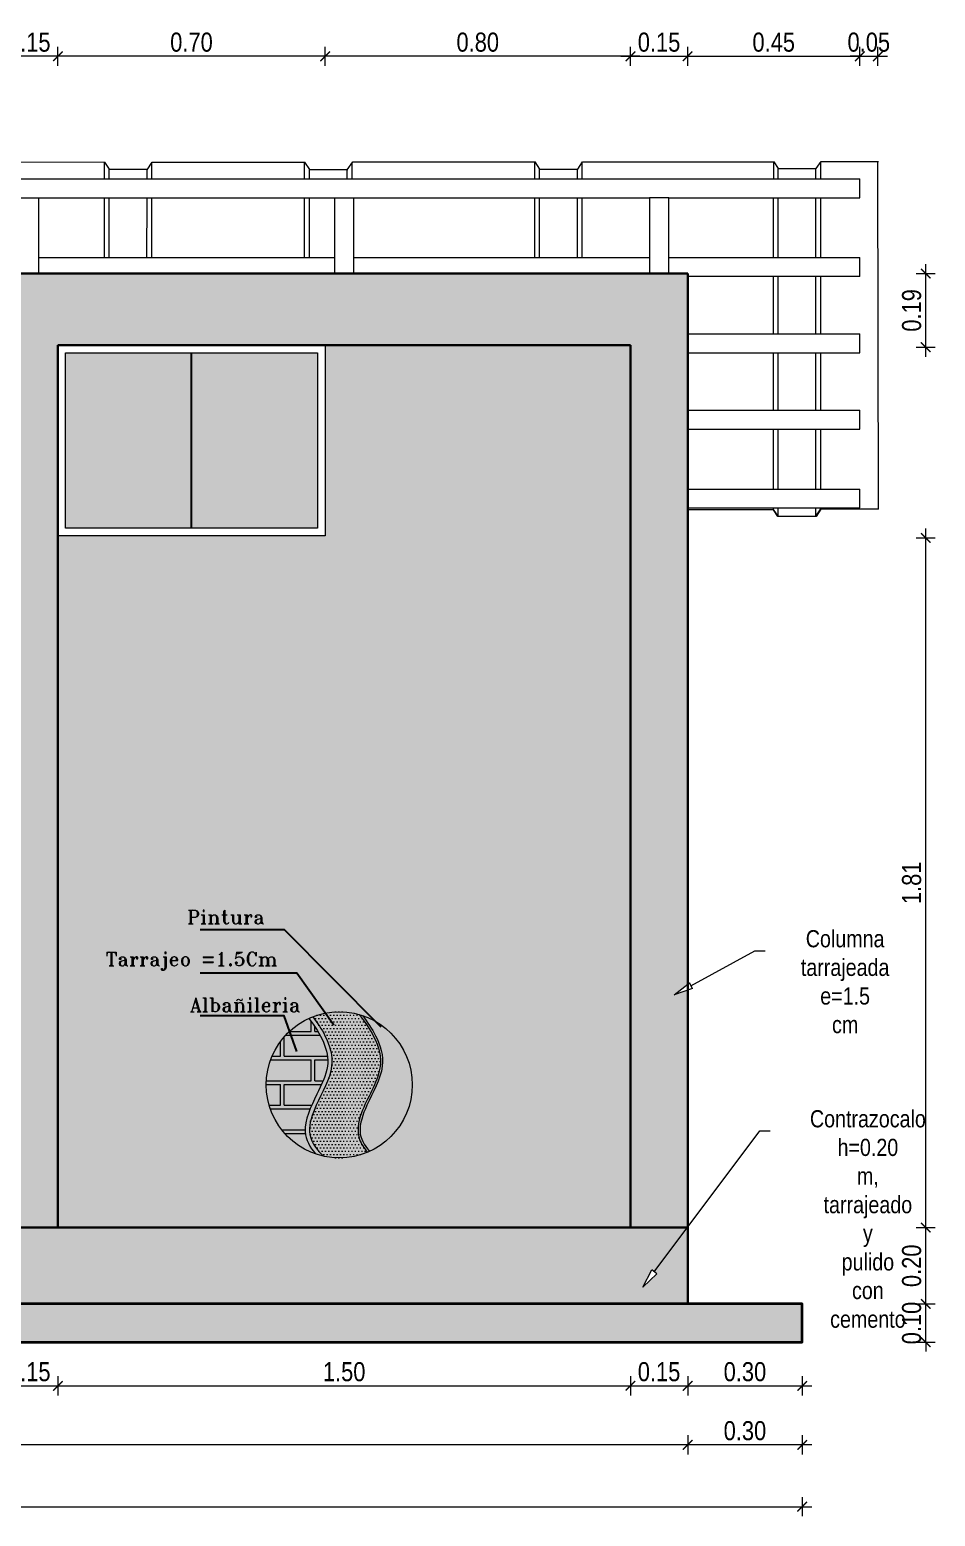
# Model space of a CAD drawing. Header units: metres. Extents: x 115.1 to 149.6, y 26.3 to 56.6.
# Drawn here: x 128.445 to 130.818, y 46.693 to 50.588 of the extents above; entities that cross this region are included whole.
import ezdxf
from ezdxf import colors
from ezdxf.entities.mleader import LeaderData, LeaderLine
from ezdxf.math import Vec2, Vec3

# ---------------------------------------------------------------- set-up
doc = ezdxf.new("R2010")
doc.units = ezdxf.units.M
doc.layers.get('0').update_dxf_attribs({"color": 250})
doc.layers.get('Defpoints').update_dxf_attribs({"color": 30, "lineweight": 9})
for name, color, linetype, lineweight in [('-Acero techos', 252, 'Continuous', 13), ('-Acotado', 251, 'Continuous', 5), ('-Corte', 7, 'Continuous', 35), ('-Ladrillo', 34, 'Continuous', 9), ('-techo', 213, 'Continuous', 5), ('FIC-2ES_CONCRETO 210', 251, 'Continuous', 30), ('TUBERIA METALICA', 20, 'Continuous', 30), ('ventana', 152, 'Continuous', 20), ('viga', 133, 'Continuous', 30)]:
    doc.layers.add(name, color=color, linetype=linetype, lineweight=lineweight)
doc.layers.add('A_50_CotasExter', color=253, linetype='Continuous')
doc.styles.add('-Arial Narrow', font='ARIALN.TTF')
doc.dimstyles.new('Esc 1_20n', dxfattribs={"dimscale": 0.02, "dimtxt": 2, "dimasz": 1, "dimexe": 1, "dimexo": 1, "dimgap": 0.45, "dimtad": 1, "dimtoh": 1, "dimzin": 3, "dimdsep": 46, "dimtxsty": '-Arial Narrow', "dimblk": 'ARCHTICK', "dimcen": 1, "dimdle": 1, "dimclrd": 252, "dimclre": 252, "dimclrt": 252, "dimadec": 0, "dimazin": 0, "dimtfac": 1, "dimtix": 1, "dimtmove": 1, "dimatfit": 2, "dimldrblk": 'ARCHTICK', "dimfxl": 1, "dimfxlon": 1, "dimtolj": 2, "dimlwd": 5, "dimlwe": 5, "dimarcsym": 0})

# ---------------------------------------------------------------- blocks, each defined once
blk = doc.blocks.new('_ClosedBlank')
at = {"color": 0, "linetype": 'ByBlock', "lineweight": -2}
for p, q in [((-1, 0.167), (0, 0)), ((-1, 0.167), (-1, -0.167)), ((0, 0), (-1, -0.167))]:
    blk.add_line(p, q, dxfattribs=at)
blk = doc.blocks.new('_ArchTick')
at = {"color": 0, "linetype": 'ByBlock', "const_width": 0.15}
blk.add_lwpolyline([(-0.5, -0.5), (0.5, 0.5)], dxfattribs=at)
blk = doc.blocks.new('*D352')
at = {"layer": 'A_50_CotasExter', "color": 252, "lineweight": 5, "transparency": 16777216}
for p, q in [((130.7926, 47.2491), (130.7926, 47.2741)), ((130.7676, 47.2491), (130.8176, 47.2491)), ((130.7926, 47.1491), (130.7926, 47.2491)), ((130.7676, 47.1491), (130.8176, 47.1491)), ((130.7926, 47.1491), (130.7926, 47.1241))]:
    blk.add_line(p, q, dxfattribs=at)
at = {"layer": 'Defpoints', "color": 0, "transparency": 16777216}
for p in [(130.6703, 47.2491), (130.7926, 47.2491), (130.6703, 47.1491)]:
    blk.add_point(p, dxfattribs=at)
at = {"layer": 'A_50_CotasExter', "color": 252, "lineweight": 5, "transparency": 16777216, "xscale": 0.025, "yscale": 0.025, "zscale": 0.025}
for p, rotation in [((130.7926, 47.2491), 270), ((130.7926, 47.1491), 90)]:
    blk.add_blockref('_ArchTick', p, dxfattribs=dict(at, rotation=rotation))
at = {"layer": 'A_50_CotasExter', "color": 252, "transparency": 16777216, "insert": (130.7559, 47.1991), "char_height": 0.05, "attachment_point": 5, "rotation": 90, "style": '-Arial Narrow'}
blk.add_mtext('\\A2;0.10', dxfattribs=at)
blk = doc.blocks.new('*D353')
at = {"layer": 'A_50_CotasExter', "color": 252, "lineweight": 5, "transparency": 16777216}
for p, q in [((130.7676, 47.4491), (130.8176, 47.4491)), ((130.7926, 47.2241), (130.7926, 47.4741)), ((130.7676, 47.2491), (130.8176, 47.2491))]:
    blk.add_line(p, q, dxfattribs=at)
at = {"layer": 'Defpoints', "color": 0, "transparency": 16777216}
for p in [(130.3703, 47.4491), (130.7926, 47.4491), (130.6703, 47.2491)]:
    blk.add_point(p, dxfattribs=at)
at = {"layer": 'A_50_CotasExter', "color": 252, "lineweight": 5, "transparency": 16777216, "xscale": 0.025, "yscale": 0.025, "zscale": 0.025}
for p, rotation in [((130.7926, 47.4491), 90), ((130.7926, 47.2491), 270)]:
    blk.add_blockref('_ArchTick', p, dxfattribs=dict(at, rotation=rotation))
at = {"layer": 'A_50_CotasExter', "color": 252, "transparency": 16777216, "insert": (130.7559, 47.3491), "char_height": 0.05, "attachment_point": 5, "rotation": 90, "style": '-Arial Narrow'}
blk.add_mtext('\\A2;0.20', dxfattribs=at)
blk = doc.blocks.new('*D354')
at = {"layer": 'A_50_CotasExter', "color": 252, "lineweight": 5, "transparency": 16777216}
for p, q in [((130.7926, 47.4241), (130.7926, 49.2814)), ((130.7676, 49.2564), (130.8176, 49.2564)), ((130.7676, 47.4491), (130.8176, 47.4491))]:
    blk.add_line(p, q, dxfattribs=at)
at = {"layer": 'Defpoints', "color": 0, "transparency": 16777216}
for p in [(130.2203, 49.2564), (130.7926, 49.2564), (130.3703, 47.4491)]:
    blk.add_point(p, dxfattribs=at)
at = {"layer": 'A_50_CotasExter', "color": 252, "lineweight": 5, "transparency": 16777216, "xscale": 0.025, "yscale": 0.025, "zscale": 0.025}
for p, rotation in [((130.7926, 49.2564), 90), ((130.7926, 47.4491), 270)]:
    blk.add_blockref('_ArchTick', p, dxfattribs=dict(at, rotation=rotation))
at = {"layer": 'A_50_CotasExter', "color": 252, "transparency": 16777216, "insert": (130.7559, 48.3527), "char_height": 0.05, "attachment_point": 5, "rotation": 90, "style": '-Arial Narrow'}
blk.add_mtext('\\A2;1.81', dxfattribs=at)
blk = doc.blocks.new('*D355')
at = {"layer": 'A_50_CotasExter', "color": 252, "lineweight": 5, "transparency": 16777216}
for p, q in [((130.7676, 49.9491), (130.8176, 49.9491)), ((130.7926, 49.7314), (130.7926, 49.9741)), ((130.7676, 49.7564), (130.8176, 49.7564))]:
    blk.add_line(p, q, dxfattribs=at)
at = {"layer": 'Defpoints', "color": 0, "transparency": 16777216}
for p in [(130.3703, 49.9491), (130.7926, 49.9491), (130.2203, 49.7564)]:
    blk.add_point(p, dxfattribs=at)
at = {"layer": 'A_50_CotasExter', "color": 252, "lineweight": 5, "transparency": 16777216, "xscale": 0.025, "yscale": 0.025, "zscale": 0.025}
for p, rotation in [((130.7926, 49.9491), 90), ((130.7926, 49.7564), 270)]:
    blk.add_blockref('_ArchTick', p, dxfattribs=dict(at, rotation=rotation))
at = {"layer": 'A_50_CotasExter', "color": 252, "transparency": 16777216, "insert": (130.7559, 49.8527), "char_height": 0.05, "attachment_point": 5, "rotation": 90, "style": '-Arial Narrow'}
blk.add_mtext('\\A2;0.19', dxfattribs=at)
blk = doc.blocks.new('*D356')
at = {"layer": 'A_50_CotasExter', "color": 252, "lineweight": 5, "transparency": 16777216}
for p, q in [((130.019, 50.4936), (130.019, 50.5436)), ((130.169, 50.4936), (130.169, 50.5436)), ((129.994, 50.5186), (130.194, 50.5186))]:
    blk.add_line(p, q, dxfattribs=at)
at = {"layer": 'Defpoints', "color": 0, "transparency": 16777216}
for p in [(130.169, 50.5186), (130.169, 49.9491), (130.019, 49.7564)]:
    blk.add_point(p, dxfattribs=at)
at = {"layer": 'A_50_CotasExter', "color": 252, "lineweight": 5, "transparency": 16777216, "xscale": 0.025, "yscale": 0.025, "zscale": 0.025, "rotation": 180}
blk.add_blockref('_ArchTick', (130.019, 50.5186), dxfattribs=at)
at = {"layer": 'A_50_CotasExter', "color": 252, "lineweight": 5, "transparency": 16777216, "xscale": 0.025, "yscale": 0.025, "zscale": 0.025}
blk.add_blockref('_ArchTick', (130.169, 50.5186), dxfattribs=at)
at = {"layer": 'A_50_CotasExter', "color": 252, "transparency": 16777216, "insert": (130.094, 50.5553), "char_height": 0.05, "attachment_point": 5, "style": '-Arial Narrow'}
blk.add_mtext('\\A2;0.15', dxfattribs=at)
blk = doc.blocks.new('*D357')
at = {"layer": 'A_50_CotasExter', "color": 252, "lineweight": 5, "transparency": 16777216}
for p, q in [((130.169, 50.4936), (130.169, 50.5436)), ((130.6198, 50.4936), (130.6198, 50.5436)), ((130.144, 50.5186), (130.6448, 50.5186))]:
    blk.add_line(p, q, dxfattribs=at)
at = {"layer": 'Defpoints', "color": 0, "transparency": 16777216}
for p in [(130.6198, 50.5186), (130.6198, 50.1973), (130.169, 49.9491)]:
    blk.add_point(p, dxfattribs=at)
at = {"layer": 'A_50_CotasExter', "color": 252, "lineweight": 5, "transparency": 16777216, "xscale": 0.025, "yscale": 0.025, "zscale": 0.025, "rotation": 180}
blk.add_blockref('_ArchTick', (130.169, 50.5186), dxfattribs=at)
at = {"layer": 'A_50_CotasExter', "color": 252, "lineweight": 5, "transparency": 16777216, "xscale": 0.025, "yscale": 0.025, "zscale": 0.025}
blk.add_blockref('_ArchTick', (130.6198, 50.5186), dxfattribs=at)
at = {"layer": 'A_50_CotasExter', "color": 252, "transparency": 16777216, "insert": (130.3944, 50.5553), "char_height": 0.05, "attachment_point": 5, "style": '-Arial Narrow'}
blk.add_mtext('\\A2;0.45', dxfattribs=at)
blk = doc.blocks.new('*D358')
at = {"layer": 'A_50_CotasExter', "color": 252, "lineweight": 5, "transparency": 16777216}
for p, q in [((130.6198, 50.4936), (130.6198, 50.5436)), ((130.6671, 50.4936), (130.6671, 50.5436)), ((130.6198, 50.5186), (130.5948, 50.5186)), ((130.6198, 50.5186), (130.6671, 50.5186)), ((130.6671, 50.5186), (130.6921, 50.5186))]:
    blk.add_line(p, q, dxfattribs=at)
at = {"layer": 'Defpoints', "color": 0, "transparency": 16777216}
for p in [(130.6671, 50.5186), (130.6671, 50.2431), (130.6198, 50.1973)]:
    blk.add_point(p, dxfattribs=at)
at = {"layer": 'A_50_CotasExter', "color": 252, "lineweight": 5, "transparency": 16777216, "xscale": 0.025, "yscale": 0.025, "zscale": 0.025}
blk.add_blockref('_ArchTick', (130.6198, 50.5186), dxfattribs=at)
at = {"layer": 'A_50_CotasExter', "color": 252, "lineweight": 5, "transparency": 16777216, "xscale": 0.025, "yscale": 0.025, "zscale": 0.025, "rotation": 180}
blk.add_blockref('_ArchTick', (130.6671, 50.5186), dxfattribs=at)
at = {"layer": 'A_50_CotasExter', "color": 252, "transparency": 16777216, "insert": (130.6435, 50.5553), "char_height": 0.05, "attachment_point": 5, "style": '-Arial Narrow'}
blk.add_mtext('\\A2;0.05', dxfattribs=at)
blk = doc.blocks.new('*D359')
at = {"layer": 'A_50_CotasExter', "color": 252, "lineweight": 5, "transparency": 16777216}
for p, q in [((129.219, 50.4936), (129.219, 50.5436)), ((130.019, 50.4936), (130.019, 50.5436)), ((130.044, 50.5186), (129.194, 50.5186))]:
    blk.add_line(p, q, dxfattribs=at)
at = {"layer": 'Defpoints', "color": 0, "transparency": 16777216}
for p in [(129.219, 50.5186), (129.219, 49.7616), (130.019, 49.7564)]:
    blk.add_point(p, dxfattribs=at)
at = {"layer": 'A_50_CotasExter', "color": 252, "lineweight": 5, "transparency": 16777216, "xscale": 0.025, "yscale": 0.025, "zscale": 0.025, "rotation": 180}
blk.add_blockref('_ArchTick', (129.219, 50.5186), dxfattribs=at)
at = {"layer": 'A_50_CotasExter', "color": 252, "lineweight": 5, "transparency": 16777216, "xscale": 0.025, "yscale": 0.025, "zscale": 0.025}
blk.add_blockref('_ArchTick', (130.019, 50.5186), dxfattribs=at)
at = {"layer": 'A_50_CotasExter', "color": 252, "transparency": 16777216, "insert": (129.619, 50.5553), "char_height": 0.05, "attachment_point": 5, "style": '-Arial Narrow'}
blk.add_mtext('\\A2;0.80', dxfattribs=at)
blk = doc.blocks.new('*D360')
at = {"layer": 'A_50_CotasExter', "color": 252, "lineweight": 5, "transparency": 16777216}
for p, q in [((128.519, 50.4936), (128.519, 50.5436)), ((129.219, 50.4936), (129.219, 50.5436)), ((129.244, 50.5186), (128.494, 50.5186))]:
    blk.add_line(p, q, dxfattribs=at)
at = {"layer": 'Defpoints', "color": 0, "transparency": 16777216}
for p in [(128.519, 50.5186), (128.519, 49.7616), (129.219, 49.7616)]:
    blk.add_point(p, dxfattribs=at)
at = {"layer": 'A_50_CotasExter', "color": 252, "lineweight": 5, "transparency": 16777216, "xscale": 0.025, "yscale": 0.025, "zscale": 0.025, "rotation": 180}
blk.add_blockref('_ArchTick', (128.519, 50.5186), dxfattribs=at)
at = {"layer": 'A_50_CotasExter', "color": 252, "lineweight": 5, "transparency": 16777216, "xscale": 0.025, "yscale": 0.025, "zscale": 0.025}
blk.add_blockref('_ArchTick', (129.219, 50.5186), dxfattribs=at)
at = {"layer": 'A_50_CotasExter', "color": 252, "transparency": 16777216, "insert": (128.869, 50.5553), "char_height": 0.05, "attachment_point": 5, "style": '-Arial Narrow'}
blk.add_mtext('\\A2;0.70', dxfattribs=at)
blk = doc.blocks.new('*D361')
at = {"layer": 'A_50_CotasExter', "color": 252, "lineweight": 5, "transparency": 16777216}
for p, q in [((128.369, 50.4936), (128.369, 50.5436)), ((128.519, 50.4936), (128.519, 50.5436)), ((128.544, 50.5186), (128.344, 50.5186))]:
    blk.add_line(p, q, dxfattribs=at)
at = {"layer": 'Defpoints', "color": 0, "transparency": 16777216}
for p in [(128.369, 50.5186), (128.369, 49.7616), (128.519, 49.7616)]:
    blk.add_point(p, dxfattribs=at)
at = {"layer": 'A_50_CotasExter', "color": 252, "lineweight": 5, "transparency": 16777216, "xscale": 0.025, "yscale": 0.025, "zscale": 0.025, "rotation": 180}
blk.add_blockref('_ArchTick', (128.369, 50.5186), dxfattribs=at)
at = {"layer": 'A_50_CotasExter', "color": 252, "lineweight": 5, "transparency": 16777216, "xscale": 0.025, "yscale": 0.025, "zscale": 0.025}
blk.add_blockref('_ArchTick', (128.519, 50.5186), dxfattribs=at)
at = {"layer": 'A_50_CotasExter', "color": 252, "transparency": 16777216, "insert": (128.444, 50.5553), "char_height": 0.05, "attachment_point": 5, "style": '-Arial Narrow'}
blk.add_mtext('\\A2;0.15', dxfattribs=at)
blk = doc.blocks.new('*D397')
at = {"layer": 'A_50_CotasExter', "color": 252, "lineweight": 5, "transparency": 16777216}
for p, q in [((128.369, 47.0595), (128.369, 47.0095)), ((128.519, 47.0595), (128.519, 47.0095)), ((128.344, 47.0345), (128.544, 47.0345))]:
    blk.add_line(p, q, dxfattribs=at)
at = {"layer": 'Defpoints', "color": 0, "transparency": 16777216}
for p in [(128.369, 47.4491), (128.519, 47.4491), (128.519, 47.0345)]:
    blk.add_point(p, dxfattribs=at)
at = {"layer": 'A_50_CotasExter', "color": 252, "lineweight": 5, "transparency": 16777216, "xscale": 0.025, "yscale": 0.025, "zscale": 0.025}
for p, rotation in [((128.369, 47.0345), 179.9999999999987), ((128.519, 47.0345), 359.9999999999987)]:
    blk.add_blockref('_ArchTick', p, dxfattribs=dict(at, rotation=rotation))
at = {"layer": 'A_50_CotasExter', "color": 252, "transparency": 16777216, "insert": (128.444, 47.0713), "char_height": 0.05, "attachment_point": 5, "style": '-Arial Narrow'}
blk.add_mtext('\\A2;0.15', dxfattribs=at)
blk = doc.blocks.new('*D398')
at = {"layer": 'A_50_CotasExter', "color": 252, "lineweight": 5, "transparency": 16777216}
for p, q in [((128.519, 47.0595), (128.519, 47.0095)), ((130.019, 47.0595), (130.019, 47.0095)), ((128.494, 47.0345), (130.044, 47.0345))]:
    blk.add_line(p, q, dxfattribs=at)
at = {"layer": 'Defpoints', "color": 0, "transparency": 16777216}
for p in [(128.519, 47.4491), (130.019, 47.4491), (130.019, 47.0345)]:
    blk.add_point(p, dxfattribs=at)
at = {"layer": 'A_50_CotasExter', "color": 252, "lineweight": 5, "transparency": 16777216, "xscale": 0.025, "yscale": 0.025, "zscale": 0.025}
for p, rotation in [((128.519, 47.0345), 179.9999999999987), ((130.019, 47.0345), 359.9999999999987)]:
    blk.add_blockref('_ArchTick', p, dxfattribs=dict(at, rotation=rotation))
at = {"layer": 'A_50_CotasExter', "color": 252, "transparency": 16777216, "insert": (129.269, 47.0713), "char_height": 0.05, "attachment_point": 5, "style": '-Arial Narrow'}
blk.add_mtext('\\A2;1.50', dxfattribs=at)
blk = doc.blocks.new('*D399')
at = {"layer": 'A_50_CotasExter', "color": 252, "lineweight": 5, "transparency": 16777216}
for p, q in [((130.019, 47.0595), (130.019, 47.0095)), ((130.169, 47.0595), (130.169, 47.0095)), ((129.994, 47.0345), (130.194, 47.0345))]:
    blk.add_line(p, q, dxfattribs=at)
at = {"layer": 'Defpoints', "color": 0, "transparency": 16777216}
for p in [(130.019, 47.4491), (130.169, 47.2491), (130.169, 47.0345)]:
    blk.add_point(p, dxfattribs=at)
at = {"layer": 'A_50_CotasExter', "color": 252, "lineweight": 5, "transparency": 16777216, "xscale": 0.025, "yscale": 0.025, "zscale": 0.025}
for p, rotation in [((130.019, 47.0345), 179.9999999999987), ((130.169, 47.0345), 359.9999999999987)]:
    blk.add_blockref('_ArchTick', p, dxfattribs=dict(at, rotation=rotation))
at = {"layer": 'A_50_CotasExter', "color": 252, "transparency": 16777216, "insert": (130.094, 47.0713), "char_height": 0.05, "attachment_point": 5, "style": '-Arial Narrow'}
blk.add_mtext('\\A2;0.15', dxfattribs=at)
blk = doc.blocks.new('*D400')
at = {"layer": 'A_50_CotasExter', "color": 252, "lineweight": 5, "transparency": 16777216}
for p, q in [((130.169, 47.0595), (130.169, 47.0095)), ((130.469, 47.0595), (130.469, 47.0095)), ((130.144, 47.0345), (130.494, 47.0345))]:
    blk.add_line(p, q, dxfattribs=at)
at = {"layer": 'Defpoints', "color": 0, "transparency": 16777216}
for p in [(130.169, 47.2491), (130.469, 47.2491), (130.469, 47.0345)]:
    blk.add_point(p, dxfattribs=at)
at = {"layer": 'A_50_CotasExter', "color": 252, "lineweight": 5, "transparency": 16777216, "xscale": 0.025, "yscale": 0.025, "zscale": 0.025}
for p, rotation in [((130.169, 47.0345), 179.9999999999987), ((130.469, 47.0345), 359.9999999999987)]:
    blk.add_blockref('_ArchTick', p, dxfattribs=dict(at, rotation=rotation))
at = {"layer": 'A_50_CotasExter', "color": 252, "transparency": 16777216, "insert": (130.319, 47.0713), "char_height": 0.05, "attachment_point": 5, "style": '-Arial Narrow'}
blk.add_mtext('\\A2;0.30', dxfattribs=at)
blk = doc.blocks.new('*D401')
at = {"layer": 'A_50_CotasExter', "color": 252, "lineweight": 5, "transparency": 16777216}
for p, q in [((130.169, 46.9049), (130.169, 46.8549)), ((130.469, 46.9049), (130.469, 46.8549)), ((130.494, 46.8799), (130.144, 46.8799))]:
    blk.add_line(p, q, dxfattribs=at)
at = {"layer": 'Defpoints', "color": 0, "transparency": 16777216}
for p in [(130.169, 47.1491), (130.469, 47.1491), (130.169, 46.8799)]:
    blk.add_point(p, dxfattribs=at)
at = {"layer": 'A_50_CotasExter', "color": 252, "lineweight": 5, "transparency": 16777216, "xscale": 0.025, "yscale": 0.025, "zscale": 0.025}
for p, rotation in [((130.169, 46.8799), 179.9999999999987), ((130.469, 46.8799), 359.9999999999987)]:
    blk.add_blockref('_ArchTick', p, dxfattribs=dict(at, rotation=rotation))
at = {"layer": 'A_50_CotasExter', "color": 252, "transparency": 16777216, "insert": (130.319, 46.9167), "char_height": 0.05, "attachment_point": 5, "style": '-Arial Narrow'}
blk.add_mtext('\\A2;0.30', dxfattribs=at)
blk = doc.blocks.new('*D402')
at = {"layer": 'A_50_CotasExter', "color": 252, "lineweight": 5, "transparency": 16777216}
for p, q in [((125.069, 46.9049), (125.069, 46.8549)), ((130.169, 46.9049), (130.169, 46.8549)), ((130.194, 46.8799), (125.044, 46.8799))]:
    blk.add_line(p, q, dxfattribs=at)
at = {"layer": 'Defpoints', "color": 0, "transparency": 16777216}
for p in [(125.069, 47.2491), (130.169, 47.1491), (125.069, 46.8799)]:
    blk.add_point(p, dxfattribs=at)
at = {"layer": 'A_50_CotasExter', "color": 252, "lineweight": 5, "transparency": 16777216, "xscale": 0.025, "yscale": 0.025, "zscale": 0.025, "rotation": 180}
blk.add_blockref('_ArchTick', (125.069, 46.8799), dxfattribs=at)
at = {"layer": 'A_50_CotasExter', "color": 252, "lineweight": 5, "transparency": 16777216, "xscale": 0.025, "yscale": 0.025, "zscale": 0.025}
blk.add_blockref('_ArchTick', (130.169, 46.8799), dxfattribs=at)
at = {"layer": 'A_50_CotasExter', "color": 252, "transparency": 16777216, "insert": (127.619, 46.9167), "char_height": 0.05, "attachment_point": 5, "style": '-Arial Narrow'}
blk.add_mtext('\\A2;5.10', dxfattribs=at)
blk = doc.blocks.new('*D404')
at = {"layer": 'A_50_CotasExter', "color": 252, "lineweight": 5, "transparency": 16777216}
for p, q in [((124.744, 46.7178), (130.494, 46.7178)), ((124.769, 46.7428), (124.769, 46.6928)), ((130.469, 46.7428), (130.469, 46.6928))]:
    blk.add_line(p, q, dxfattribs=at)
at = {"layer": 'Defpoints', "color": 0, "transparency": 16777216}
for p in [(124.769, 47.2491), (130.469, 47.2491), (130.469, 46.7178)]:
    blk.add_point(p, dxfattribs=at)
at = {"layer": 'A_50_CotasExter', "color": 252, "lineweight": 5, "transparency": 16777216, "xscale": 0.025, "yscale": 0.025, "zscale": 0.025, "rotation": 180}
blk.add_blockref('_ArchTick', (124.769, 46.7178), dxfattribs=at)
at = {"layer": 'A_50_CotasExter', "color": 252, "lineweight": 5, "transparency": 16777216, "xscale": 0.025, "yscale": 0.025, "zscale": 0.025}
blk.add_blockref('_ArchTick', (130.469, 46.7178), dxfattribs=at)
at = {"layer": 'A_50_CotasExter', "color": 252, "transparency": 16777216, "insert": (127.619, 46.7545), "char_height": 0.05, "attachment_point": 5, "style": '-Arial Narrow'}
blk.add_mtext('\\A2;5.70', dxfattribs=at)

msp = doc.modelspace()

# ---------------------------------------------------------------- hatches: boundary and pattern name
at = {"layer": '-Acero techos', "true_color": 0xadddf7}
h = msp.add_hatch(dxfattribs=at)
h.set_pattern_fill('AR-CONC', color=141, scale=0.0001)
h.set_pattern_definition([(50, (-1398.031678, -1373.007098), (0.0182184669, -0.00159390855), [0.001905, -0.020955]), (355, (-1398.031678, -1373.007098), (-0.00352434214, 0.01910568452), [0.001524, -0.01676405842]), (100.4514447, (-1398.03016, -1373.00723), (0.01469412471, 0.01751177519), [0.00161900088, -0.01780902446]), (46.1842, (-1398.031678, -1373.002018), (0.0271079041, -0.0042042328), [0.0028575, -0.0314325]), (96.6355576, (-1398.02942, -1373.002368), (0.0237404134, 0.02474261246), [0.0024285023, -0.0267135608]), (351.1841512, (-1398.031678, -1373.002018), (0.0237404134, 0.02474261246), [0.0022859967, -0.0251459732]), (21, (-1398.029138, -1373.003288), (0.01516143913, -0.01022651982), [0.001905, -0.020955]), (326, (-1398.029138, -1373.003288), (0.00618020283, 0.01841879661), [0.001524, -0.016764]), (71.451445, (-1398.027875, -1373.00414), (0.02134164193, 0.00819227689), [0.00161900088, -0.01780899376]), (37.5, (-1398.031678, -1373.0070975), (0.000308860325, 0.008455503887), [0, -0.0165608, 0, -0.017018, 0, -0.0168275]), (7.5, (-1398.031678, -1373.0070975), (0.00668196625, 0.01001805748), [0, -0.0097028, 0, -0.0161798, 0, -0.0064135]), (327.5, (-1398.037342, -1373.0070975), (0.013559059517, -0.0005728744), [0, -0.00635, 0, -0.019812, 0, -0.026289]), (317.5, (-1398.039882, -1373.007098), (0.01481291814, 0.0025426491), [0, -0.008255, 0, -0.0131572, 0, -0.018669])])
h.paths.add_polyline_path([(129.199, 49.2816), (129.199, 49.7415), (128.539, 49.7416), (128.539, 49.2816)])
at = {"layer": '-Acotado', "true_color": 0x139b48}
h = msp.add_hatch(color=114, dxfattribs=at)
h.dxf.hatch_style = 1
h.paths.add_polyline_path([(130.169, 49.9491), (128.4205, 49.9491), (126.822, 49.9491), (126.822, 49.0491), (126.844, 49.0491), (126.844, 47.4491), (126.869, 47.4491), (126.869, 49.7616), (127.569, 49.7616), (128.369, 49.7616), (128.369, 47.4491), (128.519, 47.4491), (128.519, 49.7616), (129.219, 49.7616), (130.019, 49.7616), (130.019, 47.4491), (130.1681, 47.4491), (130.169, 47.4503), (130.169, 48.0714), (130.1338, 48.0591), (130.169, 48.0868)])
at = {"layer": '-Acotado'}
h = msp.add_hatch(color=14, dxfattribs=at)
h.dxf.hatch_style = 1
h.paths.add_polyline_path([(130.1681, 47.4491), (128.519, 47.4491), (126.844, 47.4491), (126.844, 47.2491), (130.169, 47.2491), (130.169, 47.4491), (130.1681, 47.4491), (130.0814, 47.3331), (130.0881, 47.3281), (130.0515, 47.2931), (130.0748, 47.3381), (130.0814, 47.3331)])
h.paths.add_polyline_path([(126.822, 49.0441), (126.822, 49.0491), (126.7686, 49.0491), (126.7686, 49.0441), (126.7686, 47.2491), (126.822, 47.2491)])
h.paths.add_polyline_path([(126.844, 49.0491), (126.822, 49.0491), (126.822, 49.0441), (126.822, 47.2491), (126.844, 47.2491), (126.844, 47.4491)])
h.paths.add_polyline_path([(126.7686, 49.0441), (126.7686, 49.0491), (126.744, 49.0491), (126.744, 47.2491), (126.7686, 47.2491)])
at = {"layer": '-Ladrillo', "ltscale": 0.1, "true_color": 0xf3f3e7}
h = msp.add_hatch(color=7, dxfattribs=at)
h.dxf.hatch_style = 1
h.paths.add_polyline_path([(126.719, 49.7616), (125.919, 49.7616), (125.919, 49.2616), (125.219, 49.2616), (125.219, 49.0656), (125.5686, 48.9589, -0.162526), (126.2455, 48.5414, 0.083935), (126.719, 48.2574)])
h.paths.add_polyline_path([(128.369, 49.7616), (127.569, 49.7616), (127.569, 49.2616), (126.869, 49.2616), (126.869, 47.4491), (128.369, 47.4491)])
h.paths.add_polyline_path([(127.4942, 48.478), (127.493, 48.4771), (127.4942, 48.4771)], flags=16)
h.paths.add_polyline_path([(130.019, 49.7616), (129.219, 49.7616), (129.219, 49.2616), (128.519, 49.2616), (128.519, 47.4491), (130.019, 47.4491)])
at = {"linetype": 'Continuous', "lineweight": 20}
h = msp.add_hatch(dxfattribs=at)
h.set_pattern_fill('BRICKS', color=256, scale=0.321755, style=0, pattern_type=2)
h.set_pattern_definition([(0, (129.03098, 47.57656), (0.080439, 0.064351), [0.151225, -0.009653]), (0, (129.03098, 47.631255), (0.080439, 0.064351), [0.151225, -0.009653]), (90, (129.03098, 47.57656), (-0.080439, 0.064351), [0.054698, -0.074004]), (90, (129.02133, 47.57656), (-0.080439, 0.064351), [0.054698, -0.074004])])
edge = h.paths.add_edge_path()
edge.add_spline(control_points=[(129.1938, 47.6423), (129.1785, 47.6602), (129.1538, 47.7069), (129.1938, 47.7921), (129.2438, 47.8915), (129.2076, 47.9562), (129.1764, 47.9973)], knot_values=[0.101715, 0.101715, 0.101715, 0.101715, 0.232072, 0.419806, 0.56381, 0.819074, 0.819074, 0.819074, 0.819074], degree=3, periodic=0)
edge.add_arc((129.2562, 47.8233), 0.1914, 114.6545, 180)
edge.add_arc((129.2562, 47.8233), 0.1914, 180, 250.97)
h = msp.add_hatch(dxfattribs=at)
h.set_pattern_fill('DOTS', color=256, scale=0.00547, style=0)
h.set_pattern_definition([(0, (129.176655, 47.632225), (0.00434168, 0.00868336), [0, -0.00868336])])
edge = h.paths.add_edge_path()
edge.add_spline(control_points=[(129.3301, 47.6467), (129.321, 47.6575), (129.3139, 47.6686), (129.3018, 47.7013), (129.3052, 47.7244), (129.3285, 47.7884), (129.3559, 47.8279), (129.3674, 47.8956), (129.3601, 47.9234), (129.3362, 47.9696), (129.3227, 47.9887), (129.3079, 48.0076)], knot_values=[0.087296, 0.087296, 0.087296, 0.087296, 0.168641, 0.168641, 0.314474, 0.314474, 0.538578, 0.538578, 0.699526, 0.699526, 0.816404, 0.816404, 0.816404, 0.816404], degree=3, periodic=0)
edge.add_arc((129.2562, 47.8233), 0.1914, 74.3347, 111.2664)
edge.add_spline(control_points=[(129.1868, 48.0017), (129.199, 47.9854), (129.2101, 47.969), (129.2318, 47.9266), (129.2395, 47.8998), (129.232, 47.8367), (129.2111, 47.8034), (129.1848, 47.7452), (129.1767, 47.721), (129.1794, 47.6785), (129.1935, 47.6571), (129.2146, 47.6364)], knot_values=[0.106294, 0.106294, 0.106294, 0.106294, 0.205254, 0.205254, 0.354749, 0.354749, 0.546179, 0.546179, 0.68882, 0.68882, 0.852406, 0.852406, 0.852406, 0.852406], degree=3, periodic=0)
edge.add_arc((129.2562, 47.8233), 0.1914, 257.4353, 292.7117)
h = msp.add_hatch(color=131, dxfattribs=at)
h.set_gradient(color1=(251, 237, 198), color2=(254, 249, 236), one_color=1, tint=0.96, name='INVCURVED')
edge = h.paths.add_edge_path()
edge.add_spline(control_points=[(129.317, 48.0048), (129.3302, 47.9876), (129.3421, 47.9701), (129.3645, 47.9266), (129.3721, 47.8998), (129.3646, 47.8367), (129.3437, 47.8034), (129.3174, 47.7452), (129.3093, 47.721), (129.3117, 47.683), (129.321, 47.6658), (129.3354, 47.649)], knot_values=[0.099933, 0.099933, 0.099933, 0.099933, 0.205254, 0.205254, 0.354749, 0.354749, 0.546179, 0.546179, 0.68882, 0.68882, 0.819602, 0.819602, 0.819602, 0.819602], degree=3, periodic=0)
edge.add_arc((129.2562, 47.8233), 0.1914, 294.4295, 360)
edge.add_arc((129.2562, 47.8233), 0.1914, 0, 71.482)
at = {"lineweight": 5, "true_color": 0x636466}
h = msp.add_hatch(dxfattribs=at)
h.set_pattern_fill('AR-CONC', color=251, scale=0.0008)
h.set_pattern_definition([(50, (-1119.57232, -451.92318), (0.145747735, -0.012751268), [0.01524, -0.16764]), (355, (-1119.57232, -451.92318), (-0.028194737, 0.152845476), [0.012192, -0.134112467]), (100.451445, (-1119.56017, -451.92425), (0.117552998, 0.140094202), [0.012952007, -0.142472196]), (46.1842, (-1119.57232, -451.88254), (0.216863233, -0.033633862), [0.02286, -0.25146]), (96.635558, (-1119.55425, -451.88535), (0.189923307, 0.1979409), [0.01942802, -0.213708487]), (351.184151, (-1119.57232, -451.88254), (0.189923307, 0.1979409), [0.018287974, -0.201167786]), (21, (-1119.552, -451.8927), (0.121291513, -0.081812159), [0.01524, -0.16764]), (326, (-1119.552, -451.8927), (0.049441623, 0.147350373), [0.012192, -0.134112]), (71.451445, (-1119.54189, -451.89952), (0.170733135, 0.065538215), [0.012952007, -0.14247195]), (37.5, (-1119.57232, -451.923185), (0.0024708826, 0.067644031), [0, -0.1324864, 0, -0.136144, 0, -0.13462]), (7.5, (-1119.57232, -451.923185), (0.05345573, 0.08014446), [0, -0.0776224, 0, -0.1294384, 0, -0.051308]), (327.5, (-1119.617634, -451.923185), (0.1084724761, -0.0045829952), [0, -0.0508, 0, -0.158496, 0, -0.210312]), (317.5, (-1119.63795, -451.923185), (0.118503345, 0.020341193), [0, -0.06604, 0, -0.1052576, 0, -0.149352])])
h.paths.add_polyline_path([(124.769, 47.1491), (130.469, 47.1491), (130.469, 47.2491), (124.769, 47.2491)])

# ---------------------------------------------------------------- linework, layer by layer
at = {"layer": '-Corte', "ltscale": 0.009}
msp.add_lwpolyline([(124.769, 47.1491), (130.469, 47.1491), (130.469, 47.2491), (124.769, 47.2491)], close=True, dxfattribs=at)
at = {"layer": '-techo'}
for p, q in [((128.2417, 50.2416), (128.6417, 50.2415)), ((128.6408, 50.196), (128.6408, 50.2415)), ((128.6545, 50.2225), (128.6417, 50.2415)), ((128.6535, 50.196), (128.6536, 50.2239)), ((128.6545, 50.2225), (128.754, 50.2224)), ((128.7525, 50.196), (128.7525, 50.2224)), ((128.7528, 50.2214), (128.7662, 50.2414)), ((128.7653, 50.196), (128.7653, 50.24)), ((128.7662, 50.2414), (129.1662, 50.2413)), ((129.1653, 50.1958), (129.1653, 50.2413)), ((129.179, 50.2223), (129.1662, 50.2413)), ((129.1781, 50.1958), (129.1781, 50.2237)), ((129.179, 50.2223), (129.2785, 50.2222)), ((129.277, 50.1958), (129.277, 50.2222)), ((129.2773, 50.2212), (129.2914, 50.2422)), ((129.2898, 50.1958), (129.2898, 50.2398)), ((129.2914, 50.2422), (129.7692, 50.242)), ((129.7683, 50.1973), (129.7683, 50.242)), ((129.782, 50.223), (129.7692, 50.242)), ((129.7811, 50.1973), (129.7811, 50.2244)), ((129.782, 50.223), (129.881, 50.223)), ((129.88, 50.1973), (129.88, 50.223)), ((129.881, 50.223), (129.8938, 50.242)), ((129.8928, 50.1973), (129.8928, 50.2406)), ((129.8938, 50.242), (130.3952, 50.2418)), ((130.3943, 50.1973), (130.3943, 50.2418)), ((130.4071, 50.2242), (130.3952, 50.2418)), ((130.4061, 50.1973), (130.4061, 50.2256)), ((130.4071, 50.2242), (130.506, 50.2241)), ((130.505, 50.1973), (130.5051, 50.2241)), ((130.506, 50.2241), (130.5188, 50.2431)), ((130.5178, 50.1973), (130.5179, 50.2417)), ((130.5188, 50.2431), (130.6688, 50.2431)), ((130.6688, 49.3314), (130.6671, 50.2431)), ((128.6407, 49.9898), (128.6407, 50.148)), ((128.6535, 49.9898), (128.6535, 50.148)), ((128.7524, 49.9898), (128.7525, 50.148)), ((128.7652, 49.9898), (128.7652, 50.148)), ((129.1652, 49.9896), (129.1652, 50.148)), ((129.178, 49.9896), (129.178, 50.148)), ((129.7682, 49.991), (129.7683, 50.148)), ((129.781, 49.991), (129.781, 50.148)), ((129.8799, 49.991), (129.88, 50.148)), ((129.8927, 49.991), (129.8928, 50.148)), ((130.3942, 49.991), (130.3942, 50.148)), ((130.406, 49.991), (130.4061, 50.148)), ((130.505, 49.991), (130.505, 50.148)), ((130.5178, 49.991), (130.5178, 50.148)), ((130.3941, 49.7909), (130.3942, 49.9418)), ((130.406, 49.7909), (130.406, 49.9418)), ((130.5049, 49.7909), (130.5049, 49.9418)), ((130.5177, 49.7909), (130.5177, 49.9418)), ((130.394, 49.5909), (130.3941, 49.7417)), ((130.4059, 49.5909), (130.4059, 49.7417)), ((130.5048, 49.5909), (130.5049, 49.7417)), ((130.5176, 49.5909), (130.5177, 49.7417)), ((130.3939, 49.3846), (130.394, 49.5416)), ((130.4058, 49.3846), (130.4059, 49.5416)), ((130.5047, 49.3846), (130.5048, 49.5416)), ((130.5175, 49.3846), (130.5176, 49.5416)), ((130.169, 49.3312), (130.3939, 49.3311)), ((130.3934, 49.3301), (130.169, 49.3302)), ((130.4052, 49.3125), (130.3934, 49.3301)), ((130.3939, 49.3311), (130.3939, 49.3353)), ((130.4058, 49.3135), (130.3939, 49.3311)), ((130.4058, 49.3135), (130.4058, 49.3353)), ((130.5047, 49.3135), (130.5047, 49.3353)), ((130.5047, 49.3135), (130.5175, 49.3325)), ((130.518, 49.3315), (130.5052, 49.3125)), ((130.5175, 49.3325), (130.5175, 49.3353)), ((130.5175, 49.3325), (130.6688, 49.3324)), ((130.6688, 49.3314), (130.518, 49.3315)), ((130.5052, 49.3125), (130.4052, 49.3125)), ((130.4058, 49.3135), (130.5047, 49.3135))]:
    msp.add_line(p, q, dxfattribs=at)
msp.add_line((128.869, 49.2816), (128.869, 49.7416))
at = {"linetype": 'Continuous', "lineweight": 20}
msp.add_circle((129.2562, 47.8233), 0.1914, dxfattribs=at)
for points, knots in [([(129.1764, 47.9973), (129.2076, 47.9562), (129.2438, 47.8915), (129.1938, 47.7921), (129.1538, 47.7069), (129.1785, 47.6602), (129.1938, 47.6423)], [0.1017154, 0.1017154, 0.1017154, 0.1017154, 0.3569795, 0.5009836, 0.688717, 0.8190741, 0.8190741, 0.8190741, 0.8190741]), ([(129.1868, 48.0017), (129.199, 47.9854), (129.2101, 47.969), (129.2318, 47.9266), (129.2395, 47.8998), (129.232, 47.8367), (129.2111, 47.8034), (129.1848, 47.7452), (129.1767, 47.721), (129.1794, 47.6785), (129.1935, 47.6571), (129.2146, 47.6364)], [0.1062939, 0.1062939, 0.1062939, 0.1062939, 0.2052545, 0.2052545, 0.3547488, 0.3547488, 0.5461791, 0.5461791, 0.6888199, 0.6888199, 0.8524061, 0.8524061, 0.8524061, 0.8524061]), ([(129.3079, 48.0076), (129.3227, 47.9887), (129.3362, 47.9696), (129.3601, 47.9234), (129.3674, 47.8956), (129.3559, 47.8279), (129.3285, 47.7884), (129.3052, 47.7244), (129.3018, 47.7013), (129.3139, 47.6686), (129.321, 47.6575), (129.3301, 47.6467)], [0.0872962, 0.0872962, 0.0872962, 0.0872962, 0.204174, 0.204174, 0.365122, 0.365122, 0.5892258, 0.5892258, 0.7350594, 0.7350594, 0.8164037, 0.8164037, 0.8164037, 0.8164037]), ([(129.317, 48.0048), (129.3302, 47.9876), (129.3421, 47.9701), (129.3645, 47.9266), (129.3721, 47.8998), (129.3646, 47.8367), (129.3437, 47.8034), (129.3174, 47.7452), (129.3093, 47.721), (129.3117, 47.683), (129.321, 47.6658), (129.3354, 47.649)], [0.0999333, 0.0999333, 0.0999333, 0.0999333, 0.2052545, 0.2052545, 0.3547488, 0.3547488, 0.5461791, 0.5461791, 0.6888199, 0.6888199, 0.8196017, 0.8196017, 0.8196017, 0.8196017])]:
    msp.add_open_spline(points, degree=3, knots=knots, dxfattribs=at)
at = {"layer": 'FIC-2ES_CONCRETO 210', "ltscale": 0.025}
for p, q in [((128.4205, 49.9491), (130.169, 49.9491)), ((128.519, 49.7616), (130.019, 49.7616))]:
    msp.add_line(p, q, dxfattribs=at)
at = {"layer": 'FIC-2ES_CONCRETO 210', "lineweight": 30, "ltscale": 0.025}
for p, q in [((130.169, 47.2491), (130.169, 49.9491)), ((128.519, 49.7616), (128.519, 47.4491)), ((130.019, 47.4491), (130.019, 49.7616)), ((126.844, 47.4491), (128.519, 47.4491)), ((130.169, 47.4491), (128.519, 47.4491))]:
    msp.add_line(p, q, dxfattribs=at)
at = {"layer": 'TUBERIA METALICA', "color": 252, "lineweight": 20}
for p, q in [((128.2408, 50.1973), (130.6198, 50.1973)), ((130.6198, 50.148), (130.6198, 50.1973)), ((128.4209, 50.148), (130.0686, 50.148)), ((128.4694, 49.9491), (128.4694, 50.148)), ((129.2436, 50.148), (129.2436, 49.9491)), ((129.2944, 49.9491), (129.2944, 50.148)), ((130.1194, 50.148), (130.0686, 50.148)), ((130.0686, 50.148), (130.0686, 49.9491)), ((130.1194, 49.9491), (130.1194, 50.148)), ((130.1194, 50.148), (130.6198, 50.148)), ((128.4694, 49.991), (129.2436, 49.991)), ((129.2944, 49.991), (130.0686, 49.991)), ((130.1194, 49.991), (130.6198, 49.991)), ((130.6198, 49.9418), (130.6198, 49.991)), ((130.6198, 49.9418), (130.169, 49.9418)), ((130.169, 49.7909), (130.6198, 49.7909)), ((130.6198, 49.7417), (130.6198, 49.7909)), ((130.169, 49.7417), (130.6198, 49.7417)), ((130.169, 49.5909), (130.6198, 49.5909)), ((130.6198, 49.5416), (130.6198, 49.5909)), ((130.169, 49.5416), (130.6198, 49.5416)), ((130.169, 49.3846), (130.6198, 49.3846)), ((130.6198, 49.3353), (130.6198, 49.3846)), ((130.169, 49.3353), (130.6198, 49.3353))]:
    msp.add_line(p, q, dxfattribs=at)
at = {"layer": 'ventana', "color": 18, "true_color": 0x000000}
for p, q in [((128.519, 49.2616), (128.519, 49.7616)), ((128.519, 49.7616), (129.219, 49.7616)), ((129.219, 49.7616), (129.219, 49.2616)), ((128.539, 49.2816), (128.539, 49.7416)), ((128.539, 49.7416), (129.199, 49.7416)), ((129.199, 49.7416), (129.199, 49.2816)), ((129.199, 49.2816), (128.539, 49.2816)), ((129.219, 49.2616), (128.519, 49.2616))]:
    msp.add_line(p, q, dxfattribs=at)
at = {"layer": 'viga', "lineweight": 25}
for points in [[(129.3656, 47.9743), (129.1126, 48.2293), (128.8916, 48.2293)], [(129.2415, 47.9793), (129.1446, 48.1157), (128.8916, 48.1157)], [(129.1448, 47.9104), (129.1115, 48.0039), (128.8916, 48.0039)]]:
    msp.add_lwpolyline(points, dxfattribs=at)

# ---------------------------------------------------------------- texts
at = {"layer": 'viga', "lineweight": 25, "char_height": 0.035948, "width": 0.667347, "attachment_point": 1}
for s, insert in [('\\A1;{\\Fromant|c0;Pintura }', (128.8577, 48.2808)), ('\\A1;{\\Fromant|c0;Tarrajeo =1.5Cm}', (128.6437, 48.171)), ('\\A1;{\\Fromant|c0;Albañileria}', (128.8651, 48.0509))]:
    msp.add_mtext(s, dxfattribs=dict(at, insert=insert))

# ---------------------------------------------------------------- dimensions: what is measured, and where the dimension line sits
at = {"layer": 'A_50_CotasExter'}
for base, p1, p2, angle, picture, middle in [((128.369, 50.5186), (128.519, 49.7616), (128.369, 49.7616), 180, '*D361', (128.444, 50.5553)), ((128.519, 50.5186), (129.219, 49.7616), (128.519, 49.7616), 180, '*D360', (128.869, 50.5553)), ((129.219, 50.5186), (130.019, 49.7564), (129.219, 49.7616), 180, '*D359', (129.619, 50.5553)), ((130.169, 50.5186), (130.019, 49.7564), (130.169, 49.9491), 180, '*D356', (130.094, 50.5553)), ((130.6198, 50.5186), (130.169, 49.9491), (130.6198, 50.1973), 180, '*D357', (130.3944, 50.5553)), ((130.6671, 50.5186), (130.6198, 50.1973), (130.6671, 50.2431), 180, '*D358', (130.6435, 50.5553)), ((130.7926, 49.9491), (130.2203, 49.7564), (130.3703, 49.9491), 270, '*D355', (130.7559, 49.8527)), ((130.7926, 49.2564), (130.3703, 47.4491), (130.2203, 49.2564), 270, '*D354', (130.7559, 48.3527)), ((128.519, 47.0345), (128.369, 47.4491), (128.519, 47.4491), 180, '*D397', (128.444, 47.0713)), ((130.019, 47.0345), (128.519, 47.4491), (130.019, 47.4491), 180, '*D398', (129.269, 47.0713)), ((130.169, 47.0345), (130.019, 47.4491), (130.169, 47.2491), 180, '*D399', (130.094, 47.0713)), ((130.7926, 47.4491), (130.6703, 47.2491), (130.3703, 47.4491), 270, '*D353', (130.7559, 47.3491)), ((130.469, 47.0345), (130.169, 47.2491), (130.469, 47.2491), 180, '*D400', (130.319, 47.0713))]:
    dim = msp.add_linear_dim(base=base, p1=p1, p2=p2, angle=angle, dimstyle='Esc 1_20n', override={"dimscale": 0.025}, dxfattribs=at)
    dim.commit()
    dim.dimension.update_dxf_attribs({"geometry": picture, "text_midpoint": middle})
for p1, p2, distance, picture, middle in [((130.6703, 47.1491), (130.6703, 47.2491), -0.1223, '*D352', (130.7559, 47.1991)), ((124.769, 47.2491), (130.469, 47.2491), -0.5313, '*D404', (127.619, 46.7545)), ((130.469, 47.1491), (130.169, 47.1491), 0.2692, '*D401', (130.319, 46.9167))]:
    dim = msp.add_aligned_dim(p1=p1, p2=p2, distance=distance, dimstyle='Esc 1_20n', override={"dimscale": 0.025}, dxfattribs=at)
    dim.commit()
    dim.dimension.update_dxf_attribs({"geometry": picture, "text_midpoint": middle})
dim = msp.add_linear_dim(base=(125.069, 46.8799), p1=(130.169, 47.1491), p2=(125.069, 47.2491), dimstyle='Esc 1_20n', override={"dimscale": 0.025}, dxfattribs=at)
dim.commit()
dim.dimension.update_dxf_attribs({"geometry": '*D402', "text_midpoint": (127.619, 46.9167)})

# ---------------------------------------------------------------- leaders
at = {"layer": '-Acotado'}
ml = msp.add_multileader_mtext('Standard', dxfattribs=at)
ml.set_content('Columna tarrajeada\\Pe=1.5 cm', color=7, style='-Arial Narrow')
ml.set_leader_properties(color=7, linetype='ByLayer', lineweight=0)
ml.set_arrow_properties(name='CLOSEDBLANK')
ml.build(insert=Vec2(0, 0))
ml.multileader.update_dxf_attribs({"has_dogleg": 0, "text_left_attachment_type": 6, "text_right_attachment_type": 6, "dogleg_length": 0, "arrow_head_size": 0.05, "scale": 0.025})
ctx = ml.context
ctx.base_point, ctx.scale, ctx.char_height, ctx.arrow_head_size, ctx.landing_gap_size, ctx.plane_origin = Vec3(130.345, 48.1747), 0.025, 0.045, 0.05, 0.0125, Vec3(127.7187, 48.8463)
ctx.left_attachment, ctx.right_attachment, ctx.text_align_type = 6, 6, 1
notes = []
notes.append((ctx, [(0, (1, 1, 0), (130.345, 48.1747), (1, 0), 0, [(0, [(130.1338, 48.0591)], 0, [])])]))
ctx.mtext.insert, ctx.mtext.width, ctx.mtext.alignment, ctx.mtext.flow_direction = Vec3(130.5815, 48.2287), 0.573237, 2, 5
ml = msp.add_multileader_mtext('Standard', dxfattribs=at)
ml.set_content('Contrazocalo h=0.20 m, \\Ptarrajeado y pulido\\Pcon cemento', color=7, style='-Arial Narrow')
ml.set_leader_properties(color=7, linetype='ByLayer', lineweight=0)
ml.set_arrow_properties(name='CLOSEDBLANK')
ml.build(insert=Vec2(0, 0))
ml.multileader.update_dxf_attribs({"has_dogleg": 0, "text_left_attachment_type": 6, "text_right_attachment_type": 6, "dogleg_length": 0, "arrow_head_size": 0.05, "scale": 0.025})
ctx = ml.context
ctx.base_point, ctx.scale, ctx.char_height, ctx.arrow_head_size, ctx.landing_gap_size, ctx.plane_origin = Vec3(130.3577, 47.7029), 0.025, 0.045, 0.05, 0.0125, Vec3(127.6861, 48.3745)
ctx.left_attachment, ctx.right_attachment, ctx.text_align_type = 6, 6, 1
notes.append((ctx, [(0, (1, 1, 0), (130.3577, 47.7029), (1, 0), 0, [(0, [(130.0515, 47.2931)], 0, [])])]))
ctx.mtext.insert, ctx.mtext.width, ctx.mtext.alignment, ctx.mtext.flow_direction = Vec3(130.6411, 47.7569), 0.573237, 2, 5
for ctx, leaders in notes:
    for number, flags, end, landing, length, lines in leaders:
        leader = LeaderData()
        leader.index, (leader.has_last_leader_line, leader.has_dogleg_vector, leader.attachment_direction) = number, flags
        leader.last_leader_point, leader.dogleg_vector, leader.dogleg_length = Vec3(end), Vec3(landing), length
        for number, points, colour, breaks in lines:
            line = LeaderLine()
            line.index, line.vertices, line.color, line.breaks = number, Vec3.list(points), colors.encode_raw_color(colour), breaks
            leader.lines.append(line)
        ctx.leaders.append(leader)

doc.saveas('drawing.dxf')
